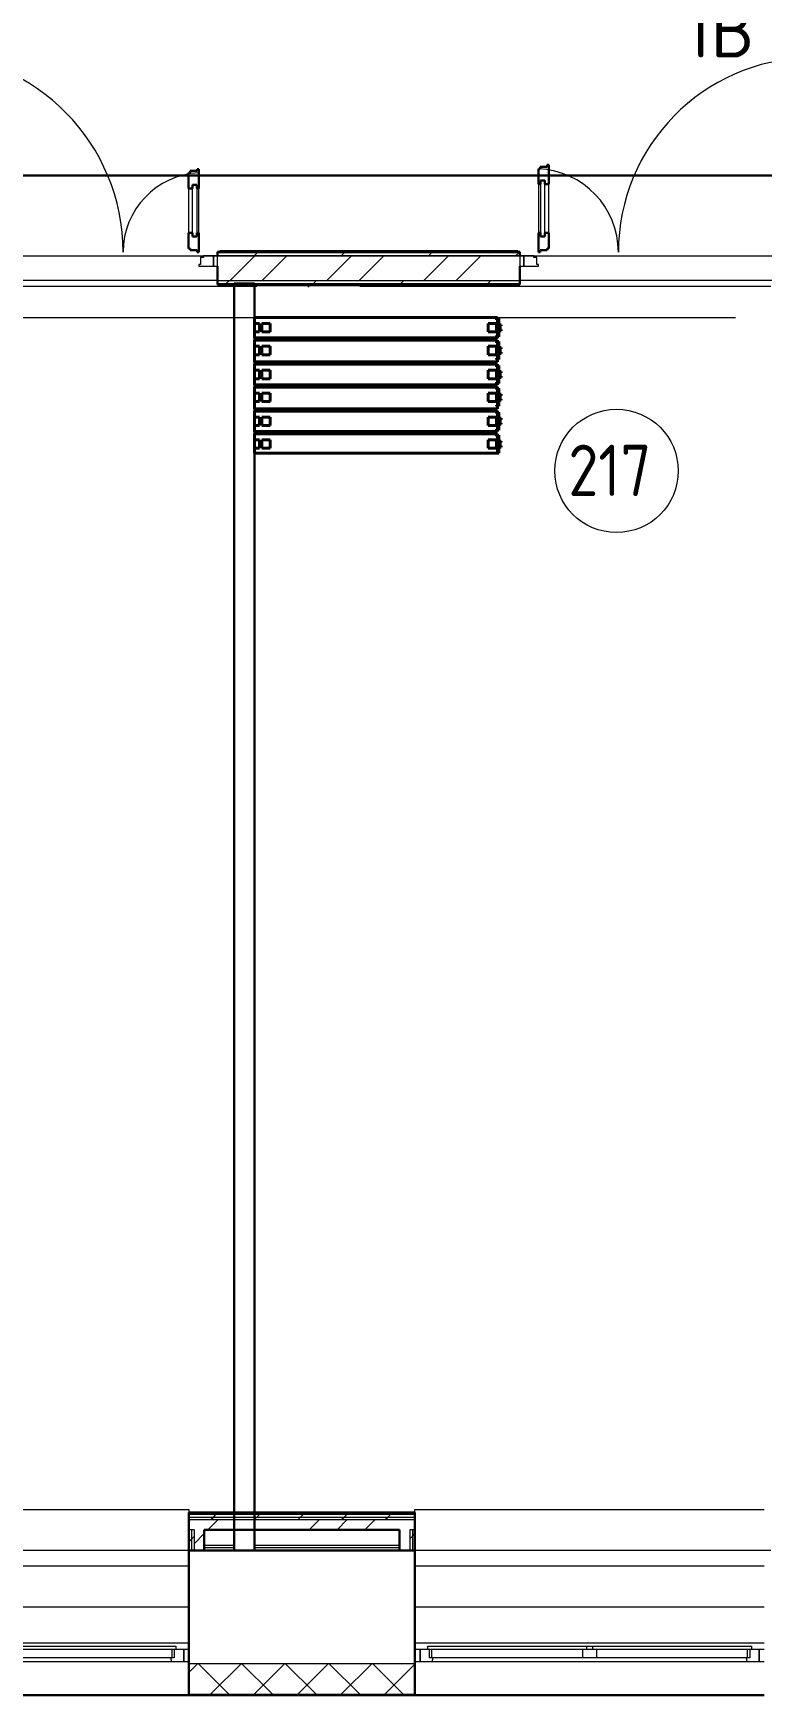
# Model space of a CAD drawing. Header units: millimetres. Extents: x -1073752 to 1436911, y -1379358 to 94781.
# Drawn here: x -1014325 to -1010781, y -1027063 to -1018973 of the extents above; entities that cross this region are included whole.
import ezdxf
from ezdxf.enums import TextEntityAlignment as Align

# ---------------------------------------------------------------- set-up
doc = ezdxf.new("R2010")
doc.units = ezdxf.units.MM
doc.set_wipeout_variables(frame=1)
doc.linetypes.add('ADSK_Линия сетки', pattern=[25, 20, -2.5, 0, -2.5])
doc.linetypes.add('ADSK_Сверху', pattern=[450, 300, -150])
for name, color, linetype, lineweight in [('_ Окна', 7, 'Continuous', 9), ('RC-Дымоудаление', 1, 'Continuous', 30), ('Двери', 252, 'Continuous', 9), ('лс', 5, 'Continuous', 30), ('Марки помещений', 7, 'Continuous', 20), ('Обобщенные модели', 252, 'Continuous', 18), ('Ограждение', 252, 'Continuous', 9), ('Окна', 7, 'Continuous', 9), ('Оси', 252, 'Continuous', 9), ('Стены внутренние', 7, 'Continuous', 18), ('Стены наружные', 7, 'Continuous', 18), ('Стены штриховка', 7, 'Continuous', 9)]:
    doc.layers.add(name, color=color, linetype=linetype, lineweight=lineweight)
doc.layers.add('RC-Позиционные_обозначения', color=7, linetype='Continuous')
doc.layers.add('Двери открывание', color=7, linetype='Continuous', lineweight=9, true_color=0xc0c0c0)
doc.layers.add('Линии', color=7, linetype='Continuous', lineweight=9, true_color=0x00a600)
doc.styles.add('GOST Common_2', font='', dxfattribs={"width": 0.9, "height": 250})
doc.styles.add('RubezhCAD', font='isocpeur.ttf')
doc.styles.get("Standard").update_dxf_attribs({"font": 'arial.ttf'})
doc.styles.get('GOST Common_2').set_extended_font_data('GOST type B')

# ---------------------------------------------------------------- blocks, each defined once
blk = doc.blocks.new('2 этаж')
at = {"layer": '_ Окна', "color": 251, "lineweight": 18, "true_color": 0x636466}
for p, q in [((145122, -19162.3), (145126.6, -19179.3)), ((145140, -19162.3), (145128, -19162.3)), ((145140, -19121.3), (145140, -19162.3)), ((145186, -19121.3), (145148, -19121.3)), ((145186, -19179.3), (145186, -19121.3)), ((146374, -19121.3), (146336, -19121.3)), ((146336, -19121.3), (146336, -19179.3)), ((146382, -19162.3), (146382, -19121.3)), ((146394, -19162.3), (146382, -19162.3)), ((146395.5, -19179.3), (146400, -19162.3)), ((147922, -19162.3), (147926.6, -19179.3)), ((147940, -19162.3), (147928, -19162.3)), ((147940, -19121.3), (147940, -19162.3)), ((147986, -19121.3), (147948, -19121.3)), ((147986, -19179.3), (147986, -19121.3)), ((145126.6, -19179.3), (145186, -19179.3)), ((146336, -19179.3), (146395.5, -19179.3)), ((147926.6, -19179.3), (147986, -19179.3))]:
    blk.add_line(p, q, dxfattribs=at)
at = {"layer": '_ Окна', "color": 251, "true_color": 0x636466}
for p, q in [((145211, -19121.3), (145186, -19121.3)), ((145186, -19121.3), (145186, -19179.3)), ((146336, -19121.3), (146311, -19121.3)), ((146336, -19179.3), (146336, -19121.3)), ((148011, -19121.3), (147986, -19121.3)), ((147986, -19121.3), (147986, -19179.3)), ((145186, -19179.3), (145211, -19179.3)), ((146311, -19179.3), (146336, -19179.3)), ((147986, -19179.3), (148011, -19179.3))]:
    blk.add_line(p, q, dxfattribs=at)
at = {"layer": 'Двери', "color": 251, "lineweight": 30, "true_color": 0x636466}
for p, q in [((145217, -11935.3), (145209, -11935.3)), ((145209, -11935.3), (145209, -12011.3)), ((145251, -11926.3), (145217, -11926.3)), ((145217, -11926.3), (145217, -11935.3)), ((145259, -11917.3), (145251, -11917.3)), ((145251, -11917.3), (145251, -11926.3)), ((145259, -12011.3), (145259, -11917.3)), ((146921, -11915.3), (146913, -11915.3)), ((146913, -11915.3), (146913, -11991.3)), ((146955, -11906.3), (146921, -11906.3)), ((146921, -11906.3), (146921, -11915.3)), ((146963, -11897.3), (146955, -11897.3)), ((146955, -11897.3), (146955, -11906.3)), ((146963, -11991.3), (146963, -11897.3)), ((145209, -12011.3), (145229, -12011.3)), ((145229, -12011.3), (145229, -11993.3)), ((145229, -11993.3), (145250, -11993.3)), ((145250, -11993.3), (145250, -12011.3)), ((145250, -12011.3), (145259, -12011.3)), ((146922, -11991.3), (146913, -11991.3)), ((146922, -11973.3), (146922, -11991.3)), ((146943, -11973.3), (146922, -11973.3)), ((146943, -11991.3), (146943, -11973.3)), ((146963, -11991.3), (146943, -11991.3)), ((145209, -12227.3), (145209, -12303.3)), ((145209, -12227.3), (145229, -12227.3)), ((145229, -12227.3), (145229, -12245.3)), ((145229, -12245.3), (145250, -12245.3)), ((145250, -12227.3), (145259, -12227.3)), ((145250, -12245.3), (145250, -12227.3)), ((145259, -12321.3), (145259, -12227.3)), ((146913, -12227.3), (146913, -12321.3)), ((146922, -12227.3), (146913, -12227.3)), ((146922, -12245.3), (146922, -12227.3)), ((146943, -12245.3), (146922, -12245.3)), ((146943, -12227.3), (146943, -12245.3)), ((146963, -12227.3), (146943, -12227.3)), ((146963, -12303.3), (146963, -12227.3)), ((145209, -12303.3), (145217, -12303.3)), ((145217, -12303.3), (145217, -12312.3)), ((145217, -12312.3), (145251, -12312.3)), ((145251, -12312.3), (145251, -12321.3)), ((145251, -12321.3), (145259, -12321.3)), ((146913, -12321.3), (146921, -12321.3)), ((146921, -12321.3), (146921, -12312.3)), ((146921, -12312.3), (146955, -12312.3)), ((146955, -12312.3), (146955, -12303.3)), ((146955, -12303.3), (146963, -12303.3))]:
    blk.add_line(p, q, dxfattribs=at)
at = {"layer": 'Двери', "color": 251, "true_color": 0x636466}
for p, q in [((145209, -12011.3), (145209, -12227.3)), ((145229, -12245.3), (145229, -11993.3)), ((145229, -11993.3), (145250, -11993.3)), ((145250, -11993.3), (145250, -12245.3)), ((145259, -12227.3), (145259, -12011.3)), ((146913, -11991.3), (146913, -12227.3)), ((146922, -11973.3), (146922, -12245.3)), ((146943, -11973.3), (146922, -11973.3)), ((146943, -12245.3), (146943, -11973.3)), ((146963, -12227.3), (146963, -11991.3)), ((145250, -12245.3), (145229, -12245.3)), ((146922, -12245.3), (146943, -12245.3)), ((145282, -12347.3), (145268, -12347.3)), ((145268, -12347.3), (145268, -12381.3)), ((145282, -12339.3), (145282, -12347.3)), ((145331, -12339.3), (145282, -12339.3)), ((145351, -12339.3), (145331, -12339.3)), ((145331, -12339.3), (145331, -12389.3)), ((145331, -12389.3), (145331, -12339.3)), ((145351, -12389.3), (145351, -12339.3)), ((146821, -12339.3), (146821, -12389.3)), ((146841, -12339.3), (146821, -12339.3)), ((146841, -12389.3), (146841, -12339.3)), ((146890, -12339.3), (146841, -12339.3)), ((146841, -12339.3), (146841, -12389.3)), ((146890, -12347.3), (146890, -12339.3)), ((146904, -12347.3), (146890, -12347.3)), ((146904, -12381.3), (146904, -12347.3)), ((145268, -12381.3), (145259, -12381.3)), ((145259, -12381.3), (145259, -12389.3)), ((145259, -12389.3), (145331, -12389.3)), ((145331, -12389.3), (145351, -12389.3)), ((146821, -12389.3), (146841, -12389.3)), ((146841, -12389.3), (146913, -12389.3)), ((146913, -12381.3), (146904, -12381.3)), ((146913, -12389.3), (146913, -12381.3))]:
    blk.add_line(p, q, dxfattribs=at)
at = {"layer": 'Двери открывание', "color": 251, "true_color": 0x636466}
for centre, radius, start, end in [((143925, -12321.3), 966, 0, 88.93231), ((148247, -12321.3), 946, 91.09026, 180), ((145277, -12321.3), 386, 92.67279, 180), ((146895, -12321.3), 406, 0, 87.45896)]:
    blk.add_arc(centre, radius, start, end, dxfattribs=at)
at = {"layer": 'Линии', "color": 251, "linetype": 'ADSK_Сверху', "ltscale": 100, "true_color": 0x636466}
for p, q in [((117871, -12339.3), (151081, -12339.3)), ((117871, -12639.3), (151081, -12639.3))]:
    blk.add_line(p, q, dxfattribs=at)
at = {"layer": 'Марки помещений', "color": 251, "true_color": 0x636466}
blk.add_circle((147292, -13385.9), 300, dxfattribs=at)
at = {"layer": 'Обобщенные модели', "color": 251, "lineweight": 40, "true_color": 0x636466}
for p, q in [((145531, -12639.3), (145531, -12738.6)), ((146713.5, -12639.3), (145531, -12639.3)), ((145554.4, -12668.5), (145531, -12668.5)), ((145531, -12668.5), (145531, -12709.4)), ((145554.4, -12709.4), (145554.4, -12668.5)), ((145606.9, -12668.5), (145566.1, -12668.5)), ((145566.1, -12668.5), (145566.1, -12709.4)), ((145606.9, -12709.4), (145606.9, -12668.5)), ((146707.6, -12668.5), (146666.8, -12668.5)), ((146666.8, -12668.5), (146666.8, -12709.4)), ((146719.3, -12645.1), (146707.6, -12645.1)), ((146707.6, -12645.1), (146707.6, -12650.9)), ((146707.6, -12650.9), (146713.5, -12650.9)), ((146707.6, -12709.4), (146707.6, -12668.5)), ((146713.5, -12738.6), (146713.5, -12639.3)), ((146713.5, -12650.9), (146713.5, -12726.9)), ((146719.3, -12674.3), (146719.3, -12645.1)), ((146731, -12674.3), (146719.3, -12674.3)), ((146725.2, -12697.7), (146725.2, -12680.1)), ((146725.2, -12680.1), (146731, -12680.1)), ((146731, -12697.7), (146725.2, -12697.7)), ((146731, -12680.1), (146731, -12674.3)), ((146731, -12703.5), (146731, -12697.7)), ((145531, -12709.4), (145554.4, -12709.4)), ((145531, -12738.6), (146713.5, -12738.6)), ((146713.5, -12750.2), (145531, -12750.2)), ((145531, -12750.2), (145531, -12855.4)), ((145554.4, -12779.4), (145531, -12779.4)), ((145531, -12779.4), (145531, -12820.3)), ((145554.4, -12820.3), (145554.4, -12779.4)), ((145566.1, -12709.4), (145606.9, -12709.4)), ((145606.9, -12779.4), (145566.1, -12779.4)), ((145566.1, -12779.4), (145566.1, -12820.3)), ((145606.9, -12820.3), (145606.9, -12779.4)), ((146666.8, -12709.4), (146707.6, -12709.4)), ((146707.6, -12779.4), (146666.8, -12779.4)), ((146666.8, -12779.4), (146666.8, -12820.3)), ((146713.5, -12726.9), (146707.6, -12726.9)), ((146707.6, -12726.9), (146707.6, -12732.7)), ((146707.6, -12732.7), (146719.3, -12732.7)), ((146719.3, -12756.1), (146707.6, -12756.1)), ((146707.6, -12756.1), (146707.6, -12761.9)), ((146707.6, -12761.9), (146713.5, -12761.9)), ((146707.6, -12820.3), (146707.6, -12779.4)), ((146713.5, -12855.4), (146713.5, -12750.2)), ((146713.5, -12761.9), (146713.5, -12837.9)), ((146719.3, -12732.7), (146719.3, -12703.5)), ((146719.3, -12703.5), (146731, -12703.5)), ((146719.3, -12785.3), (146719.3, -12756.1)), ((145531, -12820.3), (145554.4, -12820.3)), ((145531, -12855.4), (146713.5, -12855.4)), ((145566.1, -12820.3), (145606.9, -12820.3)), ((146666.8, -12820.3), (146707.6, -12820.3)), ((146713.5, -12837.9), (146707.6, -12837.9)), ((146707.6, -12837.9), (146707.6, -12843.7)), ((146707.6, -12843.7), (146719.3, -12843.7)), ((146731, -12785.3), (146719.3, -12785.3)), ((146719.3, -12843.7), (146719.3, -12814.5)), ((146719.3, -12814.5), (146731, -12814.5)), ((146725.2, -12808.7), (146725.2, -12791.1)), ((146725.2, -12791.1), (146731, -12791.1)), ((146731, -12808.7), (146725.2, -12808.7)), ((146731, -12791.1), (146731, -12785.3)), ((146731, -12814.5), (146731, -12808.7)), ((146713.5, -12867.1), (145531, -12867.1)), ((145531, -12867.1), (145531, -12966.4)), ((145554.4, -12896.3), (145531, -12896.3)), ((145531, -12896.3), (145531, -12937.2)), ((145531, -12937.2), (145554.4, -12937.2)), ((145554.4, -12937.2), (145554.4, -12896.3)), ((145606.9, -12896.3), (145566.1, -12896.3)), ((145566.1, -12896.3), (145566.1, -12937.2)), ((145566.1, -12937.2), (145606.9, -12937.2)), ((145606.9, -12937.2), (145606.9, -12896.3)), ((146707.6, -12896.3), (146666.8, -12896.3)), ((146666.8, -12896.3), (146666.8, -12937.2)), ((146666.8, -12937.2), (146707.6, -12937.2)), ((146719.3, -12872.9), (146707.6, -12872.9)), ((146707.6, -12872.9), (146707.6, -12878.8)), ((146707.6, -12878.8), (146713.5, -12878.8)), ((146707.6, -12937.2), (146707.6, -12896.3)), ((146713.5, -12966.4), (146713.5, -12867.1)), ((146713.5, -12878.8), (146713.5, -12954.7)), ((146719.3, -12902.1), (146719.3, -12872.9)), ((146731, -12902.1), (146719.3, -12902.1)), ((146719.3, -12960.5), (146719.3, -12931.3)), ((146719.3, -12931.3), (146731, -12931.3)), ((146725.2, -12925.5), (146725.2, -12908)), ((146725.2, -12908), (146731, -12908)), ((146731, -12925.5), (146725.2, -12925.5)), ((146731, -12908), (146731, -12902.1)), ((146731, -12931.3), (146731, -12925.5)), ((145531, -12966.4), (146713.5, -12966.4)), ((145531, -12978.1), (145531, -13083.2)), ((146713.5, -12978.1), (145531, -12978.1)), ((145554.4, -13007.3), (145531, -13007.3)), ((145531, -13007.3), (145531, -13048.2)), ((145554.4, -13048.2), (145554.4, -13007.3)), ((145606.9, -13007.3), (145566.1, -13007.3)), ((145566.1, -13007.3), (145566.1, -13048.2)), ((145606.9, -13048.2), (145606.9, -13007.3)), ((146707.6, -13007.3), (146666.8, -13007.3)), ((146666.8, -13007.3), (146666.8, -13048.2)), ((146713.5, -12954.7), (146707.6, -12954.7)), ((146707.6, -12954.7), (146707.6, -12960.5)), ((146707.6, -12960.5), (146719.3, -12960.5)), ((146719.3, -12983.9), (146707.6, -12983.9)), ((146707.6, -12983.9), (146707.6, -12989.7)), ((146707.6, -12989.7), (146713.5, -12989.7)), ((146707.6, -13048.2), (146707.6, -13007.3)), ((146713.5, -13083.2), (146713.5, -12978.1)), ((146713.5, -12989.7), (146713.5, -13065.7)), ((146719.3, -13013.1), (146719.3, -12983.9)), ((146731, -13013.1), (146719.3, -13013.1)), ((146725.2, -13036.5), (146725.2, -13018.9)), ((146725.2, -13018.9), (146731, -13018.9)), ((146731, -13018.9), (146731, -13013.1)), ((145531, -13048.2), (145554.4, -13048.2)), ((145531, -13083.2), (146713.5, -13083.2)), ((146713.5, -13094.9), (145531, -13094.9)), ((145531, -13094.9), (145531, -13194.2)), ((145566.1, -13048.2), (145606.9, -13048.2)), ((146666.8, -13048.2), (146707.6, -13048.2)), ((146713.5, -13065.7), (146707.6, -13065.7)), ((146707.6, -13065.7), (146707.6, -13071.5)), ((146707.6, -13071.5), (146719.3, -13071.5)), ((146719.3, -13100.7), (146707.6, -13100.7)), ((146707.6, -13100.7), (146707.6, -13106.6)), ((146713.5, -13194.2), (146713.5, -13094.9)), ((146719.3, -13071.5), (146719.3, -13042.3)), ((146719.3, -13042.3), (146731, -13042.3)), ((146719.3, -13129.9), (146719.3, -13100.7)), ((146731, -13036.5), (146725.2, -13036.5)), ((146731, -13042.3), (146731, -13036.5)), ((145554.4, -13124.1), (145531, -13124.1)), ((145531, -13124.1), (145531, -13165)), ((145531, -13165), (145554.4, -13165)), ((145554.4, -13165), (145554.4, -13124.1)), ((145606.9, -13124.1), (145566.1, -13124.1)), ((145566.1, -13124.1), (145566.1, -13165)), ((145566.1, -13165), (145606.9, -13165)), ((145606.9, -13165), (145606.9, -13124.1)), ((146707.6, -13124.1), (146666.8, -13124.1)), ((146666.8, -13124.1), (146666.8, -13165)), ((146666.8, -13165), (146707.6, -13165)), ((146707.6, -13106.6), (146713.5, -13106.6)), ((146707.6, -13165), (146707.6, -13124.1)), ((146713.5, -13182.5), (146707.6, -13182.5)), ((146707.6, -13182.5), (146707.6, -13188.3)), ((146713.5, -13106.6), (146713.5, -13182.5)), ((146731, -13129.9), (146719.3, -13129.9)), ((146719.3, -13188.3), (146719.3, -13159.1)), ((146719.3, -13159.1), (146731, -13159.1)), ((146725.2, -13153.3), (146725.2, -13135.8)), ((146725.2, -13135.8), (146731, -13135.8)), ((146731, -13153.3), (146725.2, -13153.3)), ((146731, -13135.8), (146731, -13129.9)), ((146731, -13159.1), (146731, -13153.3)), ((145531, -13194.2), (146713.5, -13194.2)), ((146713.5, -13205.9), (145531, -13205.9)), ((145531, -13205.9), (145531, -13299.3)), ((145554.4, -13235.1), (145531, -13235.1)), ((145531, -13235.1), (145531, -13276)), ((145554.4, -13276), (145554.4, -13235.1)), ((145606.9, -13235.1), (145566.1, -13235.1)), ((145566.1, -13235.1), (145566.1, -13276)), ((145606.9, -13276), (145606.9, -13235.1)), ((146707.6, -13235.1), (146666.8, -13235.1)), ((146666.8, -13235.1), (146666.8, -13276)), ((146707.6, -13188.3), (146719.3, -13188.3)), ((146719.3, -13211.7), (146707.6, -13211.7)), ((146707.6, -13211.7), (146707.6, -13217.6)), ((146707.6, -13217.6), (146713.5, -13217.6)), ((146707.6, -13276), (146707.6, -13235.1)), ((146713.5, -13299.3), (146713.5, -13205.9)), ((146713.5, -13217.6), (146713.5, -13293.5)), ((146719.3, -13240.9), (146719.3, -13211.7)), ((146731, -13240.9), (146719.3, -13240.9)), ((146725.2, -13264.3), (146725.2, -13246.8)), ((146725.2, -13246.8), (146731, -13246.8)), ((146731, -13264.3), (146725.2, -13264.3)), ((146731, -13246.8), (146731, -13240.9)), ((146731, -13270.1), (146731, -13264.3)), ((145531, -13276), (145554.4, -13276)), ((145531, -13299.3), (146713.5, -13299.3)), ((145566.1, -13276), (145606.9, -13276)), ((146666.8, -13276), (146707.6, -13276)), ((146713.5, -13293.5), (146707.6, -13293.5)), ((146707.6, -13293.5), (146707.6, -13299.3)), ((146707.6, -13299.3), (146719.3, -13299.3)), ((146719.3, -13299.3), (146719.3, -13270.1)), ((146719.3, -13270.1), (146731, -13270.1))]:
    blk.add_line(p, q, dxfattribs=at)
at = {"layer": 'Ограждение', "color": 251, "true_color": 0x636466}
for p, q in [((145361, -12319.3), (145361, -12314.3)), ((146811, -12314.3), (145361, -12314.3)), ((146811, -12314.3), (146811, -12319.3)), ((145361, -12484.3), (145361, -12479.3)), ((145361, -12484.3), (145431, -12484.3)), ((145531, -12484.3), (146811, -12484.3)), ((146811, -12479.2), (146811, -12484.3)), ((143511, -18439.3), (145211, -18439.3)), ((145211, -18439.3), (145211, -18454.3)), ((146311, -18454.3), (146311, -18439.3)), ((146311, -18439.3), (148011, -18439.3)), ((145431, -18614.3), (145286, -18614.3)), ((146236, -18614.3), (145531, -18614.3)), ((143511, -18714.3), (145211, -18714.3)), ((146311, -18714.3), (148011, -18714.3)), ((143511, -18914.3), (145211, -18914.3)), ((146311, -18914.3), (148011, -18914.3)), ((143511, -19089.3), (145211, -19089.3)), ((146311, -19089.3), (148011, -19089.3))]:
    blk.add_line(p, q, dxfattribs=at)
at = {"layer": 'Окна', "color": 251, "true_color": 0x636466}
for p, q in [((144376, -19104.3), (145148, -19104.3)), ((145148, -19121.3), (144376, -19121.3)), ((145128, -19162.3), (144396, -19162.3)), ((145128, -19121.3), (145128, -19162.3)), ((145148, -19104.3), (145148, -19121.3)), ((146374, -19104.3), (147146, -19104.3)), ((146374, -19121.3), (146374, -19104.3)), ((147146, -19121.3), (146374, -19121.3)), ((146394, -19162.3), (146394, -19121.3)), ((147126, -19162.3), (146394, -19162.3)), ((147126, -19121.3), (147126, -19162.3)), ((147196, -19162.3), (147126, -19162.3)), ((147146, -19104.3), (147176, -19104.3)), ((147146, -19104.3), (147146, -19121.3)), ((147176, -19121.3), (147146, -19121.3)), ((147176, -19104.3), (147948, -19104.3)), ((147176, -19121.3), (147176, -19104.3)), ((147948, -19121.3), (147176, -19121.3)), ((147196, -19162.3), (147196, -19121.3)), ((147928, -19162.3), (147196, -19162.3)), ((147928, -19121.3), (147928, -19162.3)), ((147948, -19104.3), (147948, -19121.3)), ((143595.5, -19179.3), (145126.6, -19179.3)), ((146395.5, -19179.3), (147926.6, -19179.3))]:
    blk.add_line(p, q, dxfattribs=at)
at = {"layer": 'Оси', "color": 251, "linetype": 'ADSK_Линия сетки', "ltscale": 100, "true_color": 0x636466}
for p, q in [((170543.3, -12489.3), (93565.9, -12489.3)), ((170543.3, -18639.3), (93603.7, -18639.3))]:
    blk.add_line(p, q, dxfattribs=at)
at = {"layer": 'Стены внутренние', "color": 251, "lineweight": 30, "true_color": 0x636466}
for p, q in [((145211, -18639.3), (145211, -19341.3)), ((146236, -18639.3), (145286, -18639.3)), ((146311, -19341.3), (146311, -18639.3)), ((145211, -19341.3), (146311, -19341.3))]:
    blk.add_line(p, q, dxfattribs=at)
at = {"layer": 'Стены внутренние', "color": 251, "true_color": 0x636466}
for p, q in [((145211, -19189.3), (146311, -19189.3)), ((145211, -19341.3), (143511, -19341.3)), ((148011, -19341.3), (146311, -19341.3))]:
    blk.add_line(p, q, dxfattribs=at)
at = {"layer": 'Стены внутренние', "color": 251, "linetype": 'Continuous', "lineweight": 9, "true_color": 0x636466}
for p, q in [((145211, -19232.4), (145254.2, -19189.3)), ((145405.8, -19339.3), (145255.8, -19189.3)), ((145316.3, -19339.3), (145466.3, -19189.3)), ((145617.9, -19339.3), (145467.9, -19189.3)), ((145528.5, -19339.3), (145678.5, -19189.3)), ((145830, -19339.3), (145680, -19189.3)), ((145740.6, -19339.3), (145890.6, -19189.3)), ((146042.2, -19339.3), (145892.2, -19189.3)), ((145952.7, -19339.3), (146102.7, -19189.3)), ((146254.3, -19339.3), (146104.3, -19189.3)), ((146164.8, -19339.3), (146311, -19193.1)), ((145324, -19341.2), (145324, -19341.3)), ((145932.5, -19341.3), (145931.3, -19339.3)), ((146166.8, -19340.7), (146166, -19339.3))]:
    blk.add_line(p, q, dxfattribs=at)
at = {"layer": 'Стены наружные', "color": 251, "true_color": 0x636466}
for p, q in [((143920, -12339.3), (145282, -12339.3)), ((146890, -12339.3), (148252, -12339.3)), ((145351, -12459.3), (143851, -12459.3)), ((148321, -12459.3), (146821, -12459.3)), ((145286, -18624.3), (145431, -18624.3)), ((145531, -18624.3), (146236, -18624.3)), ((148011, -19346.3), (142971, -19346.3)), ((143511, -19341.3), (145211, -19341.3)), ((145211, -19346.3), (145211, -19341.3)), ((145796, -19346.3), (145796, -19341.3)), ((146311, -19341.3), (146311, -19346.3))]:
    blk.add_line(p, q, dxfattribs=at)
at = {"layer": 'Стены наружные', "color": 251, "lineweight": 30, "true_color": 0x636466}
for p, q in [((145351, -12319.3), (145351, -12339.3)), ((146821, -12319.3), (145351, -12319.3)), ((146821, -12339.3), (146821, -12319.3)), ((145351, -12389.3), (145351, -12479.3)), ((146821, -12479.3), (146821, -12389.3)), ((145351, -12479.3), (146821, -12479.3)), ((145431, -12474.3), (145431, -18639.3)), ((145531, -12474.3), (145431, -12474.3)), ((145531, -18639.3), (145531, -12474.3)), ((146311, -18454.3), (145211, -18454.3)), ((145211, -18454.3), (145211, -18459.3)), ((145211, -18459.3), (145211, -18639.3)), ((145211, -18459.3), (146311, -18459.3)), ((146311, -18459.3), (145211, -18459.3)), ((146311, -18459.3), (146311, -18454.3)), ((146311, -18639.3), (146311, -18459.3)), ((145286, -18539.3), (146236, -18539.3)), ((145286, -18639.3), (145286, -18539.3)), ((146236, -18539.3), (146236, -18639.3)), ((145211, -18639.3), (145286, -18639.3)), ((146236, -18639.3), (146311, -18639.3))]:
    blk.add_line(p, q, dxfattribs=at)
at = {"layer": 'Стены наружные', "color": 251, "linetype": 'Continuous', "lineweight": 9, "true_color": 0x636466}
for p, q in [((145401.7, -12324.3), (145406.7, -12319.3)), ((145411.3, -12459.3), (145531.3, -12339.3)), ((145472.4, -12324.3), (145477.4, -12319.3)), ((145528.1, -12339.3), (145543.1, -12324.3)), ((145543.1, -12324.3), (145548.1, -12319.3)), ((145568.4, -12459.3), (145688.4, -12339.3)), ((145613.8, -12324.3), (145618.8, -12319.3)), ((145684.5, -12324.3), (145689.5, -12319.3)), ((145755.2, -12324.3), (145760.2, -12319.3)), ((145825.9, -12324.3), (145830.9, -12319.3)), ((145882.7, -12459.3), (146002.7, -12339.3)), ((145896.6, -12324.3), (145901.6, -12319.3)), ((145952.4, -12339.3), (145967.4, -12324.3)), ((145967.4, -12324.3), (145972.4, -12319.3)), ((146038.1, -12324.3), (146043.1, -12319.3)), ((146039.9, -12459.3), (146159.9, -12339.3)), ((146108.8, -12324.3), (146113.8, -12319.3)), ((146179.5, -12324.3), (146184.5, -12319.3)), ((146250.2, -12324.3), (146255.2, -12319.3)), ((146320.9, -12324.3), (146325.9, -12319.3)), ((146354.2, -12459.3), (146474.2, -12339.3)), ((146376.6, -12339.3), (146391.6, -12324.3)), ((146391.6, -12324.3), (146396.6, -12319.3)), ((146462.3, -12324.3), (146467.3, -12319.3)), ((146511.4, -12459.3), (146631.4, -12339.3)), ((146533, -12324.3), (146538, -12319.3)), ((146603.8, -12324.3), (146608.8, -12319.3)), ((146674.5, -12324.3), (146679.5, -12319.3)), ((146745.2, -12324.3), (146750.2, -12319.3)), ((146800.9, -12339.3), (146815.9, -12324.3)), ((146815.9, -12324.3), (146820.9, -12319.3)), ((145388.1, -12479.3), (145393.1, -12474.3)), ((145393.1, -12474.3), (145408.1, -12459.3)), ((145458.8, -12479.3), (145463.8, -12474.3)), ((145529.5, -12479.3), (145534.5, -12474.3)), ((145600.2, -12479.3), (145605.2, -12474.3)), ((145670.9, -12479.3), (145675.9, -12474.3)), ((145741.6, -12479.3), (145746.6, -12474.3)), ((145812.4, -12479.3), (145817.4, -12474.3)), ((145817.4, -12474.3), (145832.4, -12459.3)), ((145883.1, -12479.3), (145888.1, -12474.3)), ((145953.8, -12479.3), (145958.8, -12474.3)), ((146024.5, -12479.3), (146029.5, -12474.3)), ((146095.2, -12479.3), (146100.2, -12474.3)), ((146165.9, -12479.3), (146170.9, -12474.3)), ((146236.6, -12479.3), (146241.6, -12474.3)), ((146241.6, -12474.3), (146256.6, -12459.3)), ((146307.3, -12479.3), (146312.3, -12474.3)), ((146378, -12479.3), (146383, -12474.3)), ((146448.8, -12479.3), (146453.8, -12474.3)), ((146519.5, -12479.3), (146524.5, -12474.3)), ((146590.2, -12479.3), (146595.2, -12474.3)), ((146660.9, -12479.3), (146665.9, -12474.3)), ((146665.9, -12474.3), (146680.9, -12459.3)), ((146731.6, -12479.3), (146736.6, -12474.3)), ((146802.3, -12479.3), (146807.3, -12474.3)), ((145211, -18454.6), (145211.4, -18454.3)), ((145211, -18496.7), (145218.4, -18489.3)), ((145277.1, -18459.3), (145282.1, -18454.3)), ((145303.4, -18539.3), (145353.4, -18489.3)), ((145317.8, -18489.3), (145330.3, -18476.8)), ((145330.3, -18476.8), (145342.8, -18464.3)), ((145342.8, -18464.3), (145347.8, -18459.3)), ((145347.8, -18459.3), (145352.8, -18454.3)), ((145418.5, -18459.3), (145423.5, -18454.3)), ((145489.2, -18459.3), (145494.2, -18454.3)), ((145529.9, -18489.3), (145542.4, -18476.8)), ((145542.4, -18476.8), (145554.9, -18464.3)), ((145559.9, -18459.3), (145564.9, -18454.3)), ((145630.6, -18459.3), (145635.6, -18454.3)), ((145701.3, -18459.3), (145706.3, -18454.3)), ((145742.1, -18489.3), (145754.6, -18476.8)), ((145754.6, -18476.8), (145767.1, -18464.3)), ((145767.1, -18464.3), (145772.1, -18459.3)), ((145772.1, -18459.3), (145777.1, -18454.3)), ((145796.8, -18539.3), (145846.8, -18489.3)), ((145842.8, -18459.3), (145847.8, -18454.3)), ((145913.5, -18459.3), (145918.5, -18454.3)), ((145931.8, -18539.3), (145981.8, -18489.3)), ((145954.2, -18489.3), (145966.7, -18476.8)), ((145966.7, -18476.8), (145979.2, -18464.3)), ((145984.2, -18459.3), (145989.2, -18454.3)), ((146054.9, -18459.3), (146059.9, -18454.3)), ((146066.7, -18539.3), (146116.7, -18489.3)), ((146125.6, -18459.3), (146130.6, -18454.3)), ((146166.3, -18489.3), (146178.8, -18476.8)), ((146178.8, -18476.8), (146191.3, -18464.3)), ((146191.3, -18464.3), (146196.3, -18459.3)), ((146196.3, -18459.3), (146201.3, -18454.3)), ((146267, -18459.3), (146272, -18454.3)), ((145211, -18596), (145223.5, -18583.5)), ((145223.5, -18583.5), (145236, -18571)), ((145236, -18606.6), (145286, -18556.6)), ((146286, -18581.7), (146298.5, -18569.2)), ((146298.5, -18569.2), (146311, -18556.7))]:
    blk.add_line(p, q, dxfattribs=at)
at = {"layer": 'Стены штриховка', "color": 251, "true_color": 0x636466}
for p, q in [((146821, -12324.3), (145351, -12324.3)), ((146821, -12339.3), (145351, -12339.3)), ((145351, -12459.3), (146821, -12459.3)), ((145351, -12474.3), (146821, -12474.3)), ((146311, -18464.3), (145211, -18464.3)), ((145211, -18476.8), (146311, -18476.8)), ((145211, -18489.3), (146311, -18489.3)), ((145236, -18539.3), (145211, -18539.3)), ((145223.5, -18539.3), (145223.5, -18639.3)), ((145236, -18539.3), (145236, -18639.3)), ((146311, -18539.3), (146286, -18539.3)), ((146286, -18539.3), (146286, -18639.3)), ((146298.5, -18539.3), (146298.5, -18639.3)), ((145213, -19265.3), (145211, -19265.3)), ((145213, -19265.3), (145213, -19339.3)), ((146311, -19265.3), (146309, -19265.3)), ((146309, -19339.3), (146309, -19265.3)), ((145213, -19339.3), (146309, -19339.3))]:
    blk.add_line(p, q, dxfattribs=at)
at = {"layer": 'Марки помещений', "color": 251, "true_color": 0x636466, "style": 'GOST Common_2', "width": 0.9}
blk.add_text('217', height=250, dxfattribs=at).set_placement((147057.1, -13508.2))
blk = doc.blocks.new('RC-UGO-UDPD-01')
at = {"layer": 'RC-Дымоудаление', "ltscale": 30}
blk.add_lwpolyline([(2.5, 2.5), (2.5, -2.5), (-2.5, -2.5), (-2.5, 2.5)], close=True, dxfattribs=at)
at = {"layer": 'RC-Дымоудаление'}
blk.add_attdef('PSTN', text='', height=2.5, dxfattribs=at).set_placement((1.287, 2.233), align=Align.BOTTOM_LEFT)
blk.add_wipeout([(2.5, 2.5), (2.5, -2.5), (-2.5, -2.5), (-2.5, 2.5)]).dxf.layer = 'RC-Дымоудаление'
for p, q in [((-2.5, 2.5), (-2.5, -2.5)), ((2.5, 2.5), (-2.5, 2.5)), ((2.5, -2.5), (2.5, 2.5)), ((-2.5, -2.5), (2.5, -2.5))]:
    blk.add_line(p, q, dxfattribs=at)
at = {"layer": 'RC-Дымоудаление', "ltscale": 30, "const_width": 0.375}
blk.add_lwpolyline([(-1.5, 1.5, 1), (1.5, 1.5, 1)], format="xyb", dxfattribs=at)
blk.add_lwpolyline([(0, 0), (0, -1.5)], dxfattribs=at)
at = {"layer": 'RC-Дымоудаление', "const_width": 0.1}
for points in [[(1.92, -1.912), (1.92, -1.006), (1.434, -1.006), (1.332, -1.912)], [(1.22, -2.229), (1.22, -1.912), (2.096, -1.912), (2.096, -2.229)]]:
    blk.add_lwpolyline(points, dxfattribs=at)

msp = doc.modelspace()

# ---------------------------------------------------------------- linework, layer by layer
at = {"layer": 'лс', "color": 5}
msp.add_line((-1008363.3, -1019664.2), (-1027947.2, -1019664.2), dxfattribs=at)

# ---------------------------------------------------------------- block references
msp.add_blockref('2 этаж', (-1158779.2, -1007716.5))

# ---------------------------------------------------------------- next in the draw order: block references
at = {"layer": 'RC-Дымоудаление', "color": 4, "linetype": 'Continuous', "lineweight": 40, "ltscale": 15}
ref = msp.add_blockref('RC-UGO-UDPD-01', (-1010476.5, -1018326.2), dxfattribs=dict(at, xscale=100, yscale=100, zscale=100))
ref.add_attrib('PSTN', '1BTM1.134', dxfattribs={"layer": 'RC-Позиционные_обозначения', "height": 250, "style": 'RubezhCAD'}).set_placement((-1010420.1, -1019165.6), align=Align.BOTTOM_CENTER)

doc.saveas('drawing.dxf')
